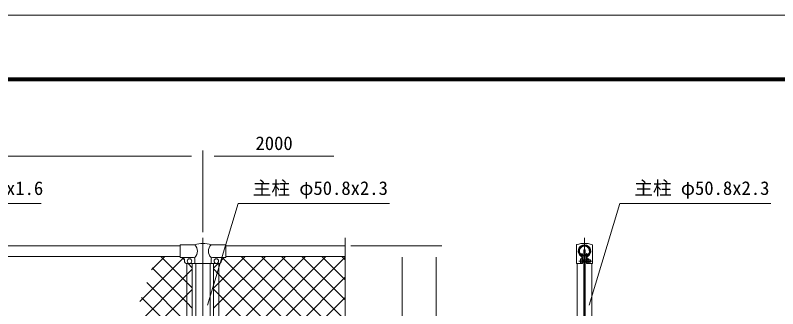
# Model space of a CAD drawing. Units: millimetres, scale not verified. Extents: x -4200 to 4200, y -2970 to 2970.
# Drawn here: x -2045 to 636, y 1938 to 2970 of the extents above; entities that cross this region are included whole.
import ezdxf
from ezdxf.enums import TextEntityAlignment as Align

# ---------------------------------------------------------------- set-up
doc = ezdxf.new("R2010")
doc.units = ezdxf.units.MM
doc.header["$LTSCALE"] = 20
doc.linetypes.add('USER1', pattern=[50.8, 31.75, -6.35, 6.35, -6.35])
for name, color, linetype, lineweight in [('0-0_D-BMK', 2, 'USER1', 13), ('0-1_D-STR1', 1, 'Continuous', 18), ('0-2_D-STR-DIM', 7, 'Continuous', 9), ('0-5_D-STR3', 3, 'Continuous', 13), ('0-6_D-STR2', 7, 'Continuous', 9), ('0-7_D-STR-TXT', 7, 'Continuous', 9), ('0-8_D-TTL', 7, 'Continuous', 9)]:
    doc.layers.add(name, color=color, linetype=linetype, lineweight=lineweight)
doc.styles.add('ＭＳ ゴシック', font='')
doc.styles.get('ＭＳ ゴシック').set_extended_font_data('MS Gothic')

msp = doc.modelspace()

# ---------------------------------------------------------------- linework, layer by layer
at = {"layer": '0-0_D-BMK'}
for p, q in [((-1384.97, 2187.06), (-1384.97, 578.6)), ((-43.67, 2187.06), (-43.67, 578.6)), ((-64, 2106.01), (-15.12, 2106.01))]:
    msp.add_line(p, q, dxfattribs=at)
at = {"layer": '0-1_D-STR1'}
for p, q in [((-3304.97, 2160), (-1464.97, 2160)), ((-1304.97, 2160), (-884.97, 2160)), ((-3304.97, 2122), (-1464.97, 2122)), ((-1304.97, 2122), (-884.97, 2122)), ((-53.85, 2131.75), (-52.47, 2132.55)), ((-50.35, 2125.67), (-53.85, 2131.75)), ((-48.96, 2126.47), (-52.47, 2132.55)), ((-38.39, 2126.47), (-34.88, 2132.55)), ((-37, 2125.67), (-33.49, 2131.75)), ((-33.49, 2131.75), (-34.88, 2132.55)), ((-1410.37, 2097), (-1410.37, 1445.5)), ((-1359.57, 2097), (-1359.57, 1445.5)), ((-69.07, 2097), (-69.07, 1445.51)), ((-18.27, 2097), (-18.27, 1445.51))]:
    msp.add_line(p, q, dxfattribs=at)
for centre, radius, start, end in [((-43.67, 2141), 19.05, 294.32478, 245.67522), ((-43.67, 2141), 17.45, 294.32478, 245.67522), ((-50.69, 2125.47), 2, 245.67522, 30), ((-50.69, 2125.47), 0.401, 245.67522, 30), ((-36.65, 2125.47), 2, 150, 294.32478), ((-36.65, 2125.47), 0.401, 150, 294.32478)]:
    msp.add_arc(centre, radius, start, end, dxfattribs=at)
at = {"layer": '0-2_D-STR-DIM'}
for p, q in [((-1384.97, 2207.06), (-1384.97, 2495)), ((-1384.97, 2207.06), (-1384.97, 2495)), ((-3344.97, 2475), (-1424.97, 2475)), ((-1344.97, 2475), (-924.97, 2475)), ((-884.97, 2187.06), (-884.97, 1460.65)), ((-864.97, 2160), (-664.97, 2160)), ((-864.97, 2160), (-544.97, 2160)), ((-684.97, 2120), (-684.97, 750)), ((-564.97, 2120), (-564.97, 700))]:
    msp.add_line(p, q, dxfattribs=at)
at = {"layer": '0-5_D-STR3'}
for p, q in [((-1464.97, 2163), (-1464.97, 2119)), ((-1464.97, 2163), (-1413.52, 2163)), ((-1356.42, 2163), (-1304.97, 2163)), ((-1304.97, 2163), (-1304.97, 2119)), ((-45.92, 2146), (-41.42, 2146)), ((-45.92, 2146), (-45.92, 739)), ((-41.42, 2146), (-41.42, 739)), ((-15.12, 2160.69), (-15.12, 2097)), ((-1464.97, 2119), (-1418.22, 2119)), ((-1351.72, 2119), (-1304.97, 2119)), ((-52.97, 2119.83), (-52.97, 2097)), ((-50.67, 2119.83), (-50.67, 2097)), ((-36.67, 2119.83), (-36.67, 2097)), ((-34.37, 2119.83), (-34.37, 2097)), ((-1449.97, 2112), (-1449.97, 2107)), ((-1441.47, 2097), (-1441.47, 1445.5)), ((-1439.97, 2097), (-1329.97, 2097)), ((-1422.47, 2097), (-1422.47, 1445.5)), ((-1413.52, 2114.3), (-1413.52, 2097)), ((-1356.42, 2114.3), (-1356.42, 2097)), ((-1347.47, 2097), (-1347.47, 1445.5)), ((-1328.47, 2097), (-1328.47, 1445.5)), ((-1319.97, 2112), (-1319.97, 2107)), ((-57.77, 2099.51), (-57.77, 2112.51)), ((-48.97, 2111.33), (-50.67, 2111.33)), ((-48.97, 2100.69), (-50.67, 2100.69)), ((-48.97, 2100.69), (-48.97, 2111.33)), ((-48.97, 2110.01), (-45.92, 2110.01)), ((-48.97, 2102.01), (-45.92, 2102.01)), ((-41.42, 2110.01), (-36.67, 2110.01)), ((-41.42, 2102.01), (-36.67, 2102.01)), ((-36.67, 2097), (-15.12, 2097)), ((-28.87, 2114.11), (-34.37, 2114.11)), ((-28.87, 2110.06), (-34.37, 2110.06)), ((-28.87, 2101.96), (-34.37, 2101.96)), ((-28.87, 2097.91), (-34.37, 2097.91)), ((-27.87, 2100.1), (-27.87, 2112.05)), ((-27.87, 2110.01), (-21.97, 2110.01)), ((-27.87, 2102.01), (-21.97, 2102.01)), ((-21.97, 2102.01), (-21.97, 2110.01))]:
    msp.add_line(p, q, dxfattribs=at)
msp.add_lwpolyline([(-72.22, 2160.69), (-72.22, 2097), (-50.67, 2097)], dxfattribs=at)
for centre in [(-1431.97, 2106), (-1337.97, 2106)]:
    msp.add_circle(centre, 8, dxfattribs=at)
for centre, radius, start, end in [((-1384.97, 2088.27), 80, 69.0916, 110.9084), ((-1434.78, 2141), 30.59, 314.01503, 45.98497), ((-1335.17, 2141), 30.59, 134.01503, 225.98497), ((-68.92, 2160.69), 3.3, 109.21688, 180), ((-43.68, 2088.27), 80, 70.77586, 109.21688), ((-43.67, 2141), 22, 298.0884, 241.9116), ((-43.67, 2141), 19.7, 298.0884, 241.9116), ((-18.42, 2160.69), 3.3, 0, 70.77586), ((-1456.97, 2112), 7, 0, 90), ((-1418.22, 2114.3), 4.7, 0, 90), ((-1351.72, 2114.3), 4.7, 90, 180), ((-1312.97, 2112), 7, 90, 180), ((-54.97, 2119.83), 2, 0, 61.9116), ((-54.97, 2119.83), 4.3, 0, 61.9116), ((-32.37, 2119.83), 4.3, 118.0884, 180), ((-32.37, 2119.83), 2, 118.0884, 180), ((-1439.97, 2107), 10, 180, 270), ((-1329.97, 2107), 10, 270, 0), ((-30.42, 2112.09), 2.55, 307.42505, 52.57495), ((-36.57, 2106.01), 8.7, 332.26063, 27.73937), ((-30.41, 2099.94), 2.54, 307.21089, 52.78911), ((-29.47, 2106.01), 8.5, 331.92751, 28.07249)]:
    msp.add_arc(centre, radius, start, end, dxfattribs=at)
for centre, start_param, end_param in [((-52.97, 2112.51), 1.5707963, 3.1415927), ((-52.97, 2099.51), 3.1415927, 4.712389)]:
    msp.add_ellipse(centre, major_axis=(4.8, 0), ratio=0.3125, start_param=start_param, end_param=end_param, dxfattribs=at)
at = {"layer": '0-6_D-STR2'}
for p, q in [((-1606.29, 1964.07), (-1452.78, 2117.58)), ((-1565.82, 2075.24), (-1519.07, 2122)), ((-1449.97, 2109.91), (-1459.06, 2119)), ((-1328.47, 2029.75), (-1236.22, 2122)), ((-1328.47, 1959.04), (-1165.51, 2122)), ((-1328.47, 1888.33), (-1094.8, 2122)), ((-1328.47, 1817.62), (-1024.09, 2122)), ((-1328.47, 1746.91), (-953.38, 2122)), ((-1328.47, 1676.2), (-884.97, 2119.7)), ((-1320.18, 2108.76), (-1309.94, 2119)), ((-884.97, 1686.33), (-1316.91, 2118.27)), ((-884.97, 1757.04), (-1249.93, 2122)), ((-884.97, 1827.75), (-1179.22, 2122)), ((-884.97, 1898.46), (-1108.51, 2122)), ((-884.97, 1969.18), (-1037.8, 2122)), ((-884.97, 2039.89), (-967.09, 2122)), ((-884.97, 2110.6), (-896.38, 2122)), ((-1422.47, 2082.41), (-1437.06, 2097)), ((-1347.47, 2081.46), (-1331.94, 2097)), ((-1441.47, 1959.99), (-1563.4, 2081.91)), ((-1441.47, 2058.17), (-1422.47, 2077.17)), ((-1328.47, 2059.12), (-1347.47, 2078.12)), ((-1646.75, 1852.89), (-1441.47, 2058.17)), ((-884.97, 1615.62), (-1328.47, 2059.12)), ((-1328.47, 1605.49), (-884.97, 2048.99)), ((-1441.47, 1889.28), (-1582.27, 2030.07)), ((-1347.47, 2010.75), (-1328.47, 2029.75)), ((-1687.22, 1741.72), (-1441.47, 1987.46)), ((-1441.47, 1987.46), (-1422.47, 2006.46)), ((-1328.47, 1988.41), (-1347.47, 2007.41)), ((-884.97, 1544.91), (-1328.47, 1988.41)), ((-1441.47, 1818.57), (-1601.13, 1978.23)), ((-1422.47, 1940.99), (-1441.47, 1959.99)), ((-1347.47, 1940.04), (-1328.47, 1959.04)), ((-1328.47, 1534.77), (-884.97, 1978.27))]:
    msp.add_line(p, q, dxfattribs=at)
msp.add_lwpolyline([(-1422.47, 2011.7), (-1441.47, 2030.7), (-1532.77, 2122)], dxfattribs=at)
at = {"layer": '0-7_D-STR-TXT'}
for points in [[(-1953.16, 2308), (-2489.46, 2308), (-2548.1, 2151.43)], [(-729.36, 2308), (-1261.02, 2308), (-1368.3, 1950.38)], [(611.94, 2308), (80.28, 2308), (-27, 1950.38)]]:
    msp.add_lwpolyline(points, dxfattribs=at)
at = {"layer": '0-8_D-TTL', "color": 2, "lineweight": 18}
msp.add_lwpolyline([(-4200, 2970), (4200, 2970), (4200, -2970), (-4200, -2970)], close=True, dxfattribs=at)
at = {"layer": '0-8_D-TTL'}
for points in [[(-3930, 2750), (3930, 2750), (3930, -2750), (-3930, -2750)], [(-3927.5, 2747.5), (3927.5, 2747.5), (3927.5, -2747.5), (-3927.5, -2747.5)], [(-3925, 2745), (3925, 2745), (3925, -2745), (-3925, -2745)], [(-3922.5, 2742.5), (3922.5, 2742.5), (3922.5, -2742.5), (-3922.5, -2742.5)], [(-3920, 2740), (3920, 2740), (3920, -2740), (-3920, -2740)]]:
    msp.add_lwpolyline(points, close=True, dxfattribs=at)

# ---------------------------------------------------------------- texts
at = {"layer": '0-2_D-STR-DIM', "style": 'ＭＳ ゴシック'}
msp.add_text('2000', height=48.09, dxfattribs=at).set_placement((-1200.22, 2481.75), align=Align.BOTTOM_LEFT)
at = {"layer": '0-7_D-STR-TXT', "style": 'ＭＳ ゴシック'}
for s, p in [('胴縁 \u300038.1x1.6', (-2437.52, 2323.78)), ('主柱 φ50.8x2.3', (-1210.1, 2324.01)), ('主柱 φ50.8x2.3', (131.2, 2324.01))]:
    msp.add_text(s, height=48.09, dxfattribs=at).set_placement(p, align=Align.BOTTOM_LEFT)

doc.saveas('drawing.dxf')
